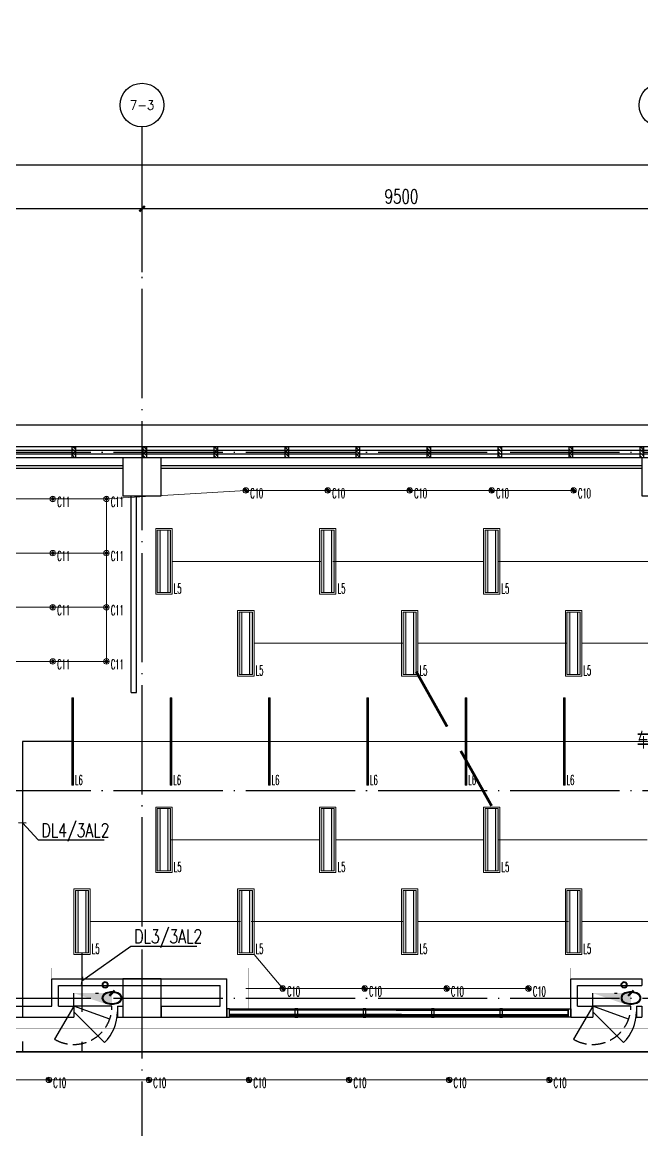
# Model space of a CAD drawing. Extents: x -621157 to 1764546, y -106808 to 741893.
# Drawn here: x 557875 to 569219, y 90920 to 111214 of the extents above; entities that cross this region are included whole.
import ezdxf
from ezdxf import colors
from ezdxf.entities.mleader import LeaderData, LeaderLine
from ezdxf.enums import TextEntityAlignment as Align
from ezdxf.math import Vec2, Vec3
from ezdxf.xclip import XClip

# ---------------------------------------------------------------- set-up
doc = ezdxf.new("R2010")
doc.units = 0
doc.header["$LTSCALE"] = 1000
doc.header["$MEASUREMENT"] = 0
doc.header["$XCLIPFRAME"] = 0
for name, pattern in [('DOT', [6.35, 0, -6.35]), ('XREF-A-101-平面图_t3$0$DASH', [0.35, 0.25, -0.1]), ('XREF-A-101-平面图_t3$0$DOTE', [2.4200000000000004, 2, -0.2, 0.02, -0.2])]:
    doc.linetypes.add(name, pattern=pattern)
for name, color, linetype in [('0-底图', 7, 'Continuous'), ('AXIS_TEXT', 7, 'Continuous'), ('WIRE-照明', 4, 'Continuous'), ('XREF-A-101-平面图_t3$0$A-COLUMN', 8, 'Continuous'), ('XREF-A-101-平面图_t3$0$A-CURTWALL', 8, 'Continuous'), ('XREF-A-101-平面图_t3$0$A-DOTE', 8, 'Continuous'), ('XREF-A-101-平面图_t3$0$A-RAIL', 8, 'Continuous'), ('XREF-A-101-平面图_t3$0$A-ROOM-CH', 8, 'Continuous'), ('XREF-A-101-平面图_t3$0$A-SEE', 8, 'Continuous'), ('XREF-A-101-平面图_t3$0$A-WINDOW', 8, 'Continuous'), ('XREF-A-101-平面图_t3$0$AXIS', 8, 'Continuous'), ('XREF-A-101-平面图_t3$0$I-WALL-GYPSUM', 8, 'Continuous'), ('XREF-A-101-平面图_t3$0$I-玻璃隔断', 8, 'Continuous'), ('XREF-A-101-平面图_t3$0$P-EQUIPMENT', 8, 'Continuous'), ('XREF-A-101-平面图_t3$0$水-尺寸', 8, 'Continuous')]:
    doc.layers.add(name, color=color, linetype=linetype)
doc.layers.add('00-dali线', color=3, linetype='Continuous', true_color=0x00ff00)
for name, color, linetype, lineweight in [('00-照明回路线', 6, 'Continuous', 0), ('CEILING-INF', 4, 'Continuous', 0), ('LIGHT-INF', 6, 'Continuous', 0)]:
    doc.layers.add(name, color=color, linetype=linetype, lineweight=lineweight)
doc.styles.add('COMPLEX', font='COMPLEX')
doc.styles.add('E-FST', font='txt.shx', dxfattribs={"width": 0.75, "height": 250, "bigfont": '@@gbcbig.shx'})
doc.styles.add('INF DIM', font='SIMPLEX.SHX', dxfattribs={"width": 0.7, "bigfont": 'hztxt.shx'})
doc.styles.get("Standard").update_dxf_attribs({"font": 'romans.shx', "bigfont": 'HZDXC.SHX'})
doc.styles.add('XREF-A-101-平面图_t3$0$-HZDXCROMANS', font='ROMANS.shx', dxfattribs={"bigfont": 'HZDXC.shx'})
doc.styles.add('XREF-A-101-平面图_t3$0$A-AXIS-LABEL', font='COMPLEX', dxfattribs={"bigfont": 'GBCBIG'})
doc.styles.add('XREF-A-101-平面图_t3$0$A-DIM_T3', font='SIMPLEX', dxfattribs={"width": 0.7058823529411765, "bigfont": 'GBCBIG'})
doc.linetypes.add('LED', pattern='A,6,-3.5,["LED",Standard,S=2.54,R=0,X=-2.54,Y=-1.27],-4.8', length=14.3)
doc.dimstyles.get("Standard").update_dxf_attribs({"dimscale": 100, "dimtxt": 3.5, "dimasz": 1, "dimexe": 2.5, "dimexo": 3, "dimgap": 1.5, "dimtad": 1, "dimdec": 0, "dimzin": 0, "dimdsep": 46, "dimtxsty": 'Standard', "dimblk": 'ARCHTICK', "dimcen": 0.09, "dimadec": 0, "dimazin": 0, "dimtfac": 1, "dimtdec": 0, "dimtix": 1, "dimtmove": 2, "dimatfit": 3, "dimfxl": 0, "dimtolj": 1, "dimtzin": 0, "dimarcsym": 0})
doc.dimstyles.new('XREF-A-101-平面图_t3$0$A-DIM-100', dxfattribs={"dimscale": 100, "dimtxt": 2.55, "dimasz": 1, "dimexe": 2.5, "dimexo": 3, "dimgap": 1, "dimtad": 1, "dimdec": 0, "dimzin": 0, "dimdsep": 46, "dimtxsty": 'XREF-A-101-平面图_t3$0$A-DIM_T3', "dimblk": 'XREF-A-101-平面图_t3$0$_ArchTick', "dimcen": 0.09, "dimclrt": 7, "dimazin": 2, "dimtfac": 1, "dimtdec": 0, "dimtix": 1, "dimtmove": 2, "dimatfit": 3, "dimfxl": 0, "dimtolj": 1, "dimtzin": 0, "dimarcsym": 0})

# ---------------------------------------------------------------- blocks, each defined once
blk = doc.blocks.new('XREF-A-101-平面图_t3$0$柱网3F')
at = {"layer": 'XREF-A-101-平面图_t3$0$A-COLUMN'}
for points in [[(18649.99999957252, -800.0000002823072), (19349.99999957252, -800.0000002823072), (19349.99999957252, -100.000000004191), (18649.99999957252, -100.000000004191)], [(28149.99999957252, -800.0000002823072), (28849.99999957252, -800.0000002823072), (28849.99999957252, -99.9999999985157), (28149.99999957252, -99.9999999985157)], [(18649.99999995437, -10350.00000055961), (19349.99999995437, -10350.00000055961), (19349.99999995437, -9650.000000559608), (18649.99999995437, -9650.000000559608)]]:
    blk.add_lwpolyline(points, close=True, dxfattribs=at)
blk = doc.blocks.new('XREF-A-101-平面图_t3$0$G$C869EB286')
at = {"layer": 'XREF-A-101-平面图_t3$0$A-WINDOW'}
h = blk.add_hatch(dxfattribs=at)
h.set_pattern_fill('ANSI31', color=256, scale=25)
h.set_pattern_definition([(45, (-143.9571647713692, -89939.9999999997), (-28.0633003783411, 28.0633003783411), [])])
h.paths.add_polyline_path([(1.4210854715202e-14, 60), (199.9999999429533, 60), (199.9999999429533, 0), (0, 0)])
blk.add_lwpolyline([(0, 60), (199.9999999429533, 60), (199.9999999429533, 0), (0, 0)], close=True, dxfattribs=at)
blk = doc.blocks.new('XREF-A-101-平面图_t3$0$ROOM')
at = {"layer": 'XREF-A-101-平面图_t3$0$A-ROOM-CH', "style": 'XREF-A-101-平面图_t3$0$-HZDXCROMANS', "width": 0.6}
for tag, p in [('中文房间名称', (0, -999.9999999999964)), ('英文房间名称', (0, -1499.999999999996))]:
    blk.add_attdef(tag, text='', height=300, dxfattribs=at).set_placement(p, align=Align.CENTER)
blk = doc.blocks.new('_ArchTick')
at = {"color": 0, "linetype": 'ByBlock', "const_width": 0.4}
blk.add_lwpolyline([(-0.5, -0.5), (0.5, 0.5)], dxfattribs=at)
blk = doc.blocks.new('*D25423')
at = {"layer": 'Defpoints', "color": 0}
blk.add_point((0, 0), dxfattribs=at)
blk.add_point((0, 0), dxfattribs=at)
blk.add_point((0, 0), dxfattribs=at)
blk.add_point((0, 0), dxfattribs=at)
at = {"layer": 'XREF-A-101-平面图_t3$0$水-尺寸', "color": 0, "linetype": 'ByBlock', "lineweight": -2}
blk.add_line((0, 300), (0, 250), dxfattribs=at)
blk.add_line((0, 300), (0, 250), dxfattribs=at)
blk.add_arc((0, 0), 0, 180, 180, dxfattribs=at)
at = {"layer": 'XREF-A-101-平面图_t3$0$水-尺寸', "color": 0, "linetype": 'ByBlock', "lineweight": -2, "xscale": 100, "yscale": 100, "zscale": 100}
for rotation in [90, 90.00000000000001]:
    blk.add_blockref('_ArchTick', (0, 0), dxfattribs=dict(at, rotation=rotation))
at = {"layer": 'XREF-A-101-平面图_t3$0$水-尺寸', "color": 0, "insert": (0, 0), "char_height": 350, "attachment_point": 5}
blk.add_mtext('\\A1;0%%d', dxfattribs=at)
blk = doc.blocks.new('XREF-A-101-平面图_t3$0$_ArchTick')
at = {"color": 0, "linetype": 'ByBlock', "const_width": 0.4}
blk.add_lwpolyline([(-0.5, -0.5), (0.5, 0.5)], dxfattribs=at)
blk = doc.blocks.new('*D25500')
at = {"layer": 'Defpoints', "color": 0}
for p in [(19000, 44459.50214275467), (19000, 43300.00000002701), (28500, 43300.00000002701)]:
    blk.add_point(p, dxfattribs=at)
at = {"layer": 'XREF-A-101-平面图_t3$0$AXIS', "color": 0, "lineweight": -2}
for p, q in [((19000, 43600.00000002701), (19000, 44709.50214275467)), ((28500, 43600.00000002701), (28500, 44709.50214275467)), ((28500, 44459.50214275467), (19000, 44459.50214275467))]:
    blk.add_line(p, q, dxfattribs=at)
at = {"layer": 'XREF-A-101-平面图_t3$0$AXIS', "color": 0, "linetype": 'ByBlock', "lineweight": -2, "xscale": 100, "yscale": 100, "zscale": 100, "rotation": 180}
blk.add_blockref('XREF-A-101-平面图_t3$0$_ArchTick', (19000, 44459.50214275467), dxfattribs=at)
at = {"layer": 'XREF-A-101-平面图_t3$0$AXIS', "color": 0, "linetype": 'ByBlock', "lineweight": -2, "xscale": 100, "yscale": 100, "zscale": 100}
blk.add_blockref('XREF-A-101-平面图_t3$0$_ArchTick', (28500, 44459.50214275467), dxfattribs=at)
at = {"layer": 'XREF-A-101-平面图_t3$0$AXIS', "color": 7, "insert": (23750, 44687.00214275467), "char_height": 255, "attachment_point": 5, "style": 'XREF-A-101-平面图_t3$0$A-DIM_T3'}
blk.add_mtext('\\A1;9500', dxfattribs=at)
blk = doc.blocks.new('*D25501')
at = {"layer": 'Defpoints', "color": 0}
for p in [(9500, 44459.50214275467), (9500, 43300.00000002701), (19000, 43300.00000002701)]:
    blk.add_point(p, dxfattribs=at)
at = {"layer": 'XREF-A-101-平面图_t3$0$AXIS', "color": 0, "lineweight": -2}
for p, q in [((9500, 43600.00000002701), (9500, 44709.50214275467)), ((19000, 43600.00000002701), (19000, 44709.50214275467)), ((19000, 44459.50214275467), (9500, 44459.50214275467))]:
    blk.add_line(p, q, dxfattribs=at)
at = {"layer": 'XREF-A-101-平面图_t3$0$AXIS', "color": 0, "linetype": 'ByBlock', "lineweight": -2, "xscale": 100, "yscale": 100, "zscale": 100, "rotation": 180}
blk.add_blockref('XREF-A-101-平面图_t3$0$_ArchTick', (9500, 44459.50214275467), dxfattribs=at)
at = {"layer": 'XREF-A-101-平面图_t3$0$AXIS', "color": 0, "linetype": 'ByBlock', "lineweight": -2, "xscale": 100, "yscale": 100, "zscale": 100}
blk.add_blockref('XREF-A-101-平面图_t3$0$_ArchTick', (19000, 44459.50214275467), dxfattribs=at)
at = {"layer": 'XREF-A-101-平面图_t3$0$AXIS', "color": 7, "insert": (14250, 44687.00214275467), "char_height": 255, "attachment_point": 5, "style": 'XREF-A-101-平面图_t3$0$A-DIM_T3'}
blk.add_mtext('\\A1;9500', dxfattribs=at)
blk = doc.blocks.new('_AXISO')
blk.add_circle((0, 0), 0.5)
at = {"layer": 'AXIS_TEXT', "style": 'COMPLEX'}
blk.add_attdef('A', text='', height=0.56, dxfattribs=at).set_placement((-0.25, -0.28), (0.25, -0.28), align=Align.FIT)
blk = doc.blocks.new('*D25505')
at = {"layer": 'Defpoints', "color": 0}
for p in [(-500.0000042365862, 45259.50214275467), (-500.0000042365864, 43300.00000002702), (66800.0000000028, 43300.00000002701)]:
    blk.add_point(p, dxfattribs=at)
at = {"layer": 'XREF-A-101-平面图_t3$0$AXIS', "color": 0, "lineweight": -2}
for p, q in [((-500.0000042365863, 43600.00000002702), (-500.0000042365861, 45509.50214275467)), ((66800.0000000028, 43600.00000002701), (66800.0000000028, 45509.50214275467)), ((66800.0000000028, 45259.50214275467), (-500.0000042365862, 45259.50214275467))]:
    blk.add_line(p, q, dxfattribs=at)
at = {"layer": 'XREF-A-101-平面图_t3$0$AXIS', "color": 0, "linetype": 'ByBlock', "lineweight": -2, "xscale": 100, "yscale": 100, "zscale": 100, "rotation": 180}
blk.add_blockref('XREF-A-101-平面图_t3$0$_ArchTick', (-500.0000042365862, 45259.50214275467), dxfattribs=at)
at = {"layer": 'XREF-A-101-平面图_t3$0$AXIS', "color": 0, "linetype": 'ByBlock', "lineweight": -2, "xscale": 100, "yscale": 100, "zscale": 100}
blk.add_blockref('XREF-A-101-平面图_t3$0$_ArchTick', (66800.0000000028, 45259.50214275467), dxfattribs=at)
at = {"layer": 'XREF-A-101-平面图_t3$0$AXIS', "color": 7, "insert": (33149.9999978831, 45487.00214275467), "char_height": 255, "attachment_point": 5, "style": 'XREF-A-101-平面图_t3$0$A-DIM_T3'}
blk.add_mtext('\\A1;67300', dxfattribs=at)
blk = doc.blocks.new('*U25331')
at = {"color": 1}
for p, q in [((1427.855886401921, 10663.05573970304), (1427.855886401921, 7514.064655179353)), ((1432.855886401921, 10663.05573970304), (1432.855886401921, 7514.064655179353)), ((1437.855886401921, 10663.05573970304), (1437.855886401921, 7514.064655179353)), ((1442.855886401921, 10663.05573970304), (1442.855886401921, 7514.064655179353)), ((1447.855886401921, 10663.05573970304), (1447.855886401921, 7514.064655179353)), ((1452.855886401921, 10663.05573970304), (1452.855886401921, 7514.064655179353)), ((1428.855879161491, 7513.055739703254), (1427.855879161491, 7514.064655171516)), ((1428.855879161491, 7513.055739703254), (1431.855886401921, 7513.055739703254)), ((1432.855886401921, 7514.055739711092), (1431.855886401921, 7513.055739703254)), ((1432.855886401921, 7514.064655179353), (1437.855886401921, 7514.064655179353)), ((1438.855879161491, 7513.055739703254), (1437.855879161491, 7514.064655171516)), ((1438.855879161491, 7513.055739703254), (1441.855886401921, 7513.055739703254)), ((1442.855886401921, 7514.055739711092), (1441.855886401921, 7513.055739703254)), ((1442.855886401921, 7514.064655179353), (1447.855879161491, 7514.064655171516)), ((1448.855879161491, 7513.055739703254), (1447.855879161491, 7514.064655171516)), ((1448.855879161491, 7513.055739703254), (1451.855886401921, 7513.055739703254)), ((1452.855886401921, 7514.055739711092), (1451.855886401921, 7513.055739703254))]:
    blk.add_line(p, q, dxfattribs=at)
blk = doc.blocks.new('*U25332')
at = {"color": 1}
for p, q in [((3016.331729692512, 1133.537859884804), (3015.331729692512, 1132.537859884804)), ((3015.331729692511, 1132.537859884804), (3015.331729692512, 1128.537859884804)), ((3016.331729692512, 1127.537859884804), (3015.331729692512, 1128.537859884804)), ((6165.327271954275, 1133.537859884804), (3016.331729692512, 1133.537859884804)), ((6165.327271954275, 1127.537859884804), (3016.331729692512, 1127.537859884804))]:
    blk.add_line(p, q, dxfattribs=at)
blk = doc.blocks.new('*U25333')
at = {"color": 1}
for p, q in [((1427.855886401921, 10663.05573970304), (1427.855886401921, 7514.064655179353)), ((1432.855886401921, 10663.05573970304), (1432.855886401921, 7514.064655179353)), ((1437.855886401921, 10663.05573970304), (1437.855886401921, 7514.064655179353)), ((1442.855886401921, 10663.05573970304), (1442.855886401921, 7514.064655179353)), ((1447.855886401921, 10663.05573970304), (1447.855886401921, 7514.064655179353)), ((1452.855886401921, 10663.05573970304), (1452.855886401921, 7514.064655179353)), ((1428.855879161491, 7513.055739703254), (1427.855879161491, 7514.064655171516)), ((1428.855879161491, 7513.055739703254), (1431.855886401921, 7513.055739703254)), ((1432.855886401921, 7514.055739711092), (1431.855886401921, 7513.055739703254)), ((1432.855886401921, 7514.064655179353), (1437.855886401921, 7514.064655179353)), ((1438.855879161491, 7513.055739703254), (1437.855879161491, 7514.064655171516)), ((1438.855879161491, 7513.055739703254), (1441.855886401921, 7513.055739703254)), ((1442.855886401921, 7514.055739711092), (1441.855886401921, 7513.055739703254)), ((1442.855886401921, 7514.064655179353), (1447.855879161491, 7514.064655171516)), ((1448.855879161491, 7513.055739703254), (1447.855879161491, 7514.064655171516)), ((1448.855879161491, 7513.055739703254), (1451.855886401921, 7513.055739703254)), ((1452.855886401921, 7514.055739711092), (1451.855886401921, 7513.055739703254))]:
    blk.add_line(p, q, dxfattribs=at)
blk = doc.blocks.new('*U25334')
at = {"color": 1}
for p, q in [((3016.331729692512, 1133.537859884804), (3015.331729692512, 1132.537859884804)), ((3015.331729692511, 1132.537859884804), (3015.331729692512, 1128.537859884804)), ((3016.331729692512, 1127.537859884804), (3015.331729692512, 1128.537859884804)), ((6165.327271954275, 1133.537859884804), (3016.331729692512, 1133.537859884804)), ((6165.327271954275, 1127.537859884804), (3016.331729692512, 1127.537859884804))]:
    blk.add_line(p, q, dxfattribs=at)
blk = doc.blocks.new('XREF-A-101-平面图_t3$0$G$C5C507F0A')
at = {"layer": 'XREF-A-101-平面图_t3$0$I-玻璃隔断'}
for points in [[(20499.99999622488, -10249.99999994773), (20499.99999622488, -10099.99999985157), (20449.99999622488, -10099.99999985157), (20449.99999622488, -10249.99999994773)], [(20499.99999622488, -10249.99999994773), (20499.99999622488, -10099.99999985157), (26699.99999622488, -10099.99999989965), (26699.99999622488, -10249.99999999581)], [(21749.99999622488, -10249.99999994773), (21749.99999622488, -10099.99999985157), (21699.99999622488, -10099.99999985157), (21699.99999622488, -10249.99999994773)], [(22999.99999622488, -10249.99999994773), (22999.99999622488, -10099.99999985157), (22949.99999622488, -10099.99999985157), (22949.99999622488, -10249.99999994773)], [(24249.99999622488, -10249.99999994773), (24249.99999622488, -10099.99999985157), (24199.99999622488, -10099.99999985157), (24199.99999622488, -10249.99999994773)], [(25499.99999622488, -10249.99999994773), (25499.99999622488, -10099.99999985157), (25449.99999622488, -10099.99999985157), (25449.99999622488, -10249.99999994773)], [(26699.99999622488, -10249.99999999581), (26699.99999622488, -10099.99999989965), (26749.99999622488, -10099.99999989965), (26749.99999622488, -10249.99999999581)]]:
    blk.add_lwpolyline(points, close=True, dxfattribs=at)
at = {"layer": 'XREF-A-101-平面图_t3$0$I-玻璃隔断', "color": 1}
blk.add_blockref('*U25332', (17484.67272427061, -11248.53785973668), dxfattribs=at)
at = {"layer": 'XREF-A-101-平面图_t3$0$I-玻璃隔断', "color": 1, "xscale": -1}
blk.add_blockref('*U25334', (29715.32726817916, -11248.53785973668), dxfattribs=at)
at = {"layer": 'XREF-A-101-平面图_t3$0$I-玻璃隔断', "color": 1, "xscale": -1, "rotation": 270}
blk.add_blockref('*U25331', (12986.94425652188, -11651.85588626171), dxfattribs=at)
at = {"layer": 'XREF-A-101-平面图_t3$0$I-玻璃隔断', "color": 1, "rotation": 90.00000000000001}
blk.add_blockref('*U25333', (34213.05573592795, -11651.85588626171), dxfattribs=at)
blk = doc.blocks.new('XREF-A-101-平面图_t3$0$DOOR2DLIB$SYSLIB$00000101')
at = {"color": 0}
blk.add_line((0.4999999999999964, 3.552713678800501e-15), (-0.2071067811864751, 0.7071067811864857), dxfattribs=at)
blk.add_arc((0.5000000000013856, -1.154631945610163e-12), 1.000000000001696, 135, 180, dxfattribs=at)
blk = doc.blocks.new('A$C8937094a')
at = {"color": 8}
for points in [[(50.00000453580287, 0), (-50.00000453580287, 0)], [(0, 50.00000453580287), (0, -50.00000453580287)]]:
    blk.add_lwpolyline(points, dxfattribs=at)
blk.add_circle((0, 0), 50.00000453580795)
blk.add_circle((0, 0), 24.47511785538934, dxfattribs=at)
at = {"style": 'INF DIM', "width": 0.5}
blk.add_text('C11', height=180, dxfattribs=at).set_placement((81.49582122088759, -143.7931661291223))
blk = doc.blocks.new('A$C73cf2add')
at = {"linetype": 'DOT'}
blk.add_wipeout([(-150, 600.000000000017), (150, 600.000000000017), (150, -600), (-150, -600)], dxfattribs=at).dxf.layer = 'LIGHT-INF'
at = {"layer": 'LIGHT-INF'}
h = blk.add_hatch(color=256, dxfattribs=at)
h.dxf.hatch_style = 1
h.paths.add_polyline_path([(-120, 570), (-70, 570), (-70, -570), (-120, -570)])
h = blk.add_hatch(color=256, dxfattribs=at)
h.dxf.hatch_style = 1
h.paths.add_polyline_path([(70, 570), (120, 570), (120, -570), (70, -570)])
for points in [[(-150, 600), (150, 600), (150, -600), (-150, -600)], [(-120, 570), (120, 570), (120, -570), (-120, -570)], [(-120, 570), (-70, 570), (-70, -570), (-120, -570)], [(70, 570), (120, 570), (120, -570), (70, -570)]]:
    blk.add_lwpolyline(points, close=True, dxfattribs=at)
at = {"layer": 'LIGHT-INF', "style": 'INF DIM', "width": 0.5}
blk.add_text('L5', height=180, dxfattribs=at).set_placement((180.7235818441477, -587.9532984993493))
blk = doc.blocks.new('A$C43fcb5d1')
at = {"linetype": 'DOT'}
blk.add_wipeout([(-15.000000000029104, 0), (14.9999999999892, 0), (14.9999999999892, -1600), (-15.000000000029104, -1600)], dxfattribs=at).dxf.layer = 'CEILING-INF'
at = {"layer": 'LIGHT-INF'}
h = blk.add_hatch(dxfattribs=at)
h.set_pattern_fill('ANSI37', color=256, scale=5)
h.set_pattern_definition([(45, (-2.91038304567337e-11, -800), (-11.22532015133644, 11.22532015133644), []), (135, (-2.91038304567337e-11, -800), (-11.22532015133644, -11.22532015133644), [])])
h.paths.add_polyline_path([(-10.0000000000291, -5), (9.999999999970896, -5), (9.999999999970896, -1595), (-10.0000000000291, -1595)])
for points in [[(-15.0000000000291, 0), (14.9999999999709, 0), (14.9999999999709, -1600), (-15.0000000000291, -1600)], [(-10.0000000000291, -5), (9.999999999970896, -5), (9.999999999970896, -1595), (-10.0000000000291, -1595)]]:
    blk.add_lwpolyline(points, close=True, dxfattribs=at)
at = {"layer": 'LIGHT-INF', "style": 'INF DIM', "width": 0.5}
blk.add_text('L6', height=180, dxfattribs=at).set_placement((42.04126697379979, -1593.67401783161))
blk = doc.blocks.new('*U24686')
h = blk.add_hatch(color=8)
h.dxf.hatch_style = 1
h.paths.add_polyline_path([(-50.00000453581015, 0), (-24.47511785539245, 0, -0.4142135623730951), (-7.275957614183426e-12, 24.47511785539245), (-7.275957614183426e-12, 50.00000453581015, 0.4142135623730951)])
h.paths.add_polyline_path([(-7.275957614183426e-12, -24.47511785539245), (-7.275957614183426e-12, -50.00000453581015, 0.4142135623730951), (50.0000045357956, 0), (24.4751178553779, 0, -0.4142135623730951)])
at = {"color": 8}
for points in [[(50.00000453581015, 0), (-50.00000453581015, 0)], [(-7.275957614183426e-12, 50.00000453581742), (-7.275957614183426e-12, -50.00000453581742)]]:
    blk.add_lwpolyline(points, dxfattribs=at)
blk.add_circle((-7.275957614183426e-12, 0), 50.00000453580795)
blk.add_circle((-7.275957614183426e-12, 0), 24.47511785538934, dxfattribs=at)
at = {"style": 'INF DIM', "width": 0.5}
blk.add_text('C10', height=180, dxfattribs=at).set_placement((81.49582122089487, -143.7931661291368))
blk = doc.blocks.new('G$CB0A4FAF5')
at = {"layer": 'LIGHT-INF', "color": 6, "linetype": 'LED', "ltscale": 0.05, "const_width": 5}
for points in [[(17350.00000848807, -10150.00000000419), (17350.00000848807, -9450.000000559608), (20950.00000853371, -9450.000000559608), (20950.00000853371, -10199.99999985655)], [(26850.00000848807, -10199.99999990268), (26850.00000848807, -9450.000000559608), (30450.00000853371, -9450.000000559608), (30450.00000853371, -10199.99999985655)]]:
    blk.add_lwpolyline(points, dxfattribs=at)
at = {"layer": 'CEILING-INF', "color": 8}
for p in [(17730.00000853374, -4500.00027062156), (19530.00000853374, -4500.00027062156), (21330.00000853374, -4500.00027062156), (23130.00000853374, -4500.00027062156), (24930.00000853374, -4500.00027062156), (26730.00000853374, -4500.00027062156)]:
    blk.add_blockref('A$C43fcb5d1', p, dxfattribs=at)
at = {"layer": 'LIGHT-INF', "color": 6}
for name, p in [('A$C8937094a', (17366.25000826659, -856.2500011494849)), ('A$C8937094a', (18348.75000815972, -856.2500011494849)), ('*U24686', (20900.00000862186, -700.0000007043418)), ('*U24686', (22400.00000862186, -700.0000007043418)), ('*U24686', (23900.00000862186, -700.0000007043418)), ('*U24686', (25400.00000862186, -700.0000007043418)), ('*U24686', (26900.00000862186, -700.0000007043418)), ('A$C73cf2add', (19400.00000819456, -1999.999999987776)), ('A$C73cf2add', (22400.00000819456, -1999.999999987776)), ('A$C73cf2add', (25400.00000819456, -1999.999999987776)), ('A$C8937094a', (17366.25000826659, -1848.750000793603)), ('A$C8937094a', (18348.75000815972, -1848.750000793603)), ('A$C8937094a', (17366.25000826659, -2841.250000437693)), ('A$C8937094a', (18348.75000815972, -2841.250000437693)), ('A$C73cf2add', (20900.00000819456, -3499.999999987776)), ('A$C73cf2add', (23900.00000819456, -3499.999999987776)), ('A$C73cf2add', (26900.00000819456, -3499.999999987776)), ('A$C8937094a', (17366.25000826659, -3833.750000081811)), ('A$C8937094a', (18348.75000815972, -3833.750000081811)), ('A$C73cf2add', (19400.00000853371, -7100)), ('A$C73cf2add', (22400.00000853371, -7100)), ('A$C73cf2add', (25400.00000853371, -7100)), ('A$C73cf2add', (17900.00000853371, -8600)), ('A$C73cf2add', (20900.00000853371, -8600)), ('A$C73cf2add', (23900.00000853371, -8600)), ('A$C73cf2add', (26900.00000853371, -8600)), ('*U24686', (21575.00000836561, -9824.999999903841)), ('*U24686', (23075.00000836561, -9824.999999903841)), ('*U24686', (24575.00000836561, -9824.999999903841)), ('*U24686', (26075.00000836561, -9824.999999903841)), ('*U24686', (17293.54839575302, -11500.0000000021)), ('*U24686', (19125.806460277, -11500.0000000021)), ('*U24686', (20958.06452480101, -11500.0000000021)), ('*U24686', (22790.32258932499, -11500.0000000021)), ('*U24686', (24622.58065384897, -11500.0000000021)), ('*U24686', (26454.83871837298, -11500.0000000021))]:
    blk.add_blockref(name, p, dxfattribs=at)
at = {"layer": 'LIGHT-INF', "color": 6, "linetype": 'LED', "ltscale": 0.05, "const_width": 5}
blk.add_lwpolyline([(5600.000008609146, -10200.00000021025), (9150.000008218922, -10200.00000021025), (9150.000008218922, -10550.00000018592), (57750.00000878051, -10550.00000018592), (57750.00000878051, -10199.99999999697), (62600.00000836985, -10199.999999997), (62600.00000853156, -4500.000232230144)], dxfattribs=at)
blk = doc.blocks.new('_Oblique')
at = {"color": 0, "linetype": 'ByBlock', "lineweight": -2}
blk.add_line((-0.5, -0.5), (0.5, 0.5), dxfattribs=at)
blk = doc.blocks.new('XREF-A-101-平面图_t3$0$单出口消火栓新')
for p, q in [((-240.0000000015134, 700), (-846.2177826506086, 1049.999999999956)), ((-479.4141003288096, 42.21516544965561), (-240.0000000015134, 700)), ((-240.0000000008149, 0), (-240.0000000015134, 700)), ((-240.0000000015134, 700), (-1.513399183750153e-09, 700))]:
    blk.add_line(p, q)
at = {"color": 0, "linetype": 'XREF-A-101-平面图_t3$0$DASH'}
blk.add_arc((-240.0000000015134, 700.0000000000018), 699.9999999999661, 150.0000000000027, 270.0000000000572, dxfattribs=at)
blk.add_solid([(-240.0000000001164, 0), (0, 0), (-1.513399183750153e-09, 700)])
at = {"layer": 'XREF-A-101-平面图_t3$0$水-尺寸', "linetype": 'ByBlock'}
dim = blk.add_angular_dim_3p(base=(0, 0), center=(0, 0), p1=(0, 0), p2=(0, 0), dimstyle='Standard', dxfattribs=at)
dim.commit()
dim.dimension.update_dxf_attribs({"geometry": '*D25423', "text_midpoint": (0, 0)})
blk = doc.blocks.new('XREF-A-101-平面图_t3$0$G$C156FCA62')
at = {"layer": 'XREF-A-101-平面图_t3$0$P-EQUIPMENT', "rotation": 90}
for p in [(18450.00000362203, 230089.9999997951), (27950.00000362203, 230089.9999992397)]:
    blk.add_blockref('XREF-A-101-平面图_t3$0$单出口消火栓新', p, dxfattribs=at)
blk = doc.blocks.new('XREF-A-101-平面图_t3$0$轴网(3)')
at = {"layer": 'XREF-A-101-平面图_t3$0$A-DOTE', "linetype": 'XREF-A-101-平面图_t3$0$DOTE'}
for p, q in [((19000, -3300.000000282307), (19000, 43300.00000002701)), ((-3300.000003941357, 40000), (69800.00000013877, 40000)), ((-3300.000003941357, 33800.0000001333), (69800.00000013877, 33800.0000001333)), ((-3300.000003941357, 30000), (69800.00000013877, 30000))]:
    blk.add_line(p, q, dxfattribs=at)
at = {"layer": 'XREF-A-101-平面图_t3$0$AXIS'}
blk.add_line((19000, 43300.00000002701), (19000, 45959.50214275467), dxfattribs=at)
ref = blk.add_blockref('_AXISO', (19000, 46359.50214275467), dxfattribs=dict(at, xscale=800, yscale=800, zscale=800))
ref.add_attrib('A', '7-3', dxfattribs={"color": 7, "height": 168.539251962428, "style": 'XREF-A-101-平面图_t3$0$A-AXIS-LABEL', "width": 0.9333333333333302}).set_placement((18775.28099738343, 46275.23251677345), (19224.71900261657, 46275.23251677345), align=Align.FIT)
ref = blk.add_blockref('_AXISO', (28500, 46359.50214275467), dxfattribs=dict(at, xscale=800, yscale=800, zscale=800))
ref.add_attrib('A', '7-4', dxfattribs={"color": 7, "height": 163.4117201303281, "style": 'XREF-A-101-平面图_t3$0$A-AXIS-LABEL', "width": 0.9354838709677412}).set_placement((28274.3361960105, 46277.7962826895), (28725.6638039895, 46277.7962826895), align=Align.FIT)
for p1, p2, distance, picture, middle in [((66800.0000000028, 43300.00000002701), (-500.0000042365864, 43300.00000002702), -1959.5021427276442, '*D25505', (33149.9999978831, 45487.00214275467)), ((19000, 43300.00000002701), (9500, 43300.00000002701), -1159.5021427276588, '*D25501', (14250, 44687.00214275467)), ((28500, 43300.00000002701), (19000, 43300.00000002701), -1159.5021427276588, '*D25500', (23750, 44687.00214275467))]:
    dim = blk.add_aligned_dim(p1=p1, p2=p2, distance=distance, dimstyle='XREF-A-101-平面图_t3$0$A-DIM-100', dxfattribs=at)
    dim.commit()
    dim.dimension.update_dxf_attribs({"geometry": picture, "text_midpoint": middle})
blk = doc.blocks.new('XREF-A-101-平面图_t3$0$G$C646F86AA')
at = {"layer": 'XREF-A-101-平面图_t3$0$P-EQUIPMENT', "rotation": 90}
for p in [(18449.99999995541, 230089.9999999973), (27949.99999995541, 230089.9999994419)]:
    blk.add_blockref('XREF-A-101-平面图_t3$0$单出口消火栓新', p, dxfattribs=at)
blk = doc.blocks.new('XREF-A-101-平面图_t3')
at = {"layer": 'XREF-A-101-平面图_t3$0$A-CURTWALL'}
for p, q in [((235900.0000000874, 240100), (204799.9999997979, 240100)), ((235900.0000000874, 240033.3333333333), (204799.9999997979, 240033.3333333333)), ((235900.0000000874, 239966.6666666667), (204799.9999997979, 239966.6666666667)), ((235900.0000000874, 239900), (204799.9999997979, 239900))]:
    blk.add_line(p, q, dxfattribs=at)
at = {"layer": 'XREF-A-101-平面图_t3$0$A-RAIL'}
for points in [[(218649.9999995725, 239749.9999998143), (209849.9999995725, 239749.9999998143)], [(218649.9999995725, 239699.9999998143), (209849.9999995725, 239699.9999998143)], [(228149.9999995725, 239749.9999998143), (219349.9999995725, 239749.9999998143)], [(228149.9999995725, 239699.9999998143), (219349.9999995725, 239699.9999998143)]]:
    blk.add_lwpolyline(points, dxfattribs=at)
at = {"layer": 'XREF-A-101-平面图_t3$0$A-SEE'}
blk.add_lwpolyline([(204800.0000031637, 240500.0000000331), (235899.9999990454, 240499.9999998249)], dxfattribs=at)
at = {"layer": 'XREF-A-101-平面图_t3$0$I-WALL-GYPSUM'}
blk.add_line((218799.9999995727, 239200.0000054299), (218899.9999995727, 239200.0000054299), dxfattribs=at)
blk.add_blockref('XREF-A-101-平面图_t3$0$G$C156FCA62', (199999.9999999991, 0))
at = {"layer": 'XREF-A-101-平面图_t3$0$A-COLUMN'}
blk.add_blockref('XREF-A-101-平面图_t3$0$柱网3F', (200000, 240000), dxfattribs=at)
at = {"layer": 'XREF-A-101-平面图_t3$0$A-DOTE'}
for p in [(200000, 300000), (200000, 200000)]:
    blk.add_blockref('XREF-A-101-平面图_t3$0$轴网(3)', p, dxfattribs=at)
at = {"layer": 'XREF-A-101-平面图_t3$0$A-ROOM-CH'}
ref = blk.add_blockref('XREF-A-101-平面图_t3$0$ROOM', (228513.408685726, 235569.1663795591), dxfattribs=at)
ref.add_attrib('中文房间名称', '车间办公', dxfattribs={"height": 300, "style": 'XREF-A-101-平面图_t3$0$-HZDXCROMANS', "width": 0.8}).set_placement((228513.408685726, 234569.1663795591), align=Align.CENTER)
at = {"layer": 'XREF-A-101-平面图_t3$0$A-WINDOW', "rotation": 270}
for p in [(217719.999997654, 240100.0000000055), (219019.999997654, 240100.0000000055), (220319.999997654, 240100.0000000055), (221619.999997654, 240100.0000000055), (222919.999997654, 240100.0000000055), (224219.999997654, 240100.0000000055), (225519.999997654, 240100.0000000055), (226819.999997654, 240100.0000000055), (228119.999997654, 240100.0000000055)]:
    blk.add_blockref('XREF-A-101-平面图_t3$0$G$C869EB286', p, dxfattribs=at)
blk.add_blockref('XREF-A-101-平面图_t3$0$G$C5C507F0A', (200100.0000037751, 239899.9999999958))
at = {"layer": 'XREF-A-101-平面图_t3$0$I-WALL-GYPSUM'}
for p, q in [((218799.9999995726, 235600.0000000276), (218799.9999995727, 239200.0000054299)), ((218899.9999995726, 235600.0000000276), (218899.9999995727, 239200.0000054299)), ((218799.9999995726, 235600.0000000276), (218899.9999995726, 235600.0000000276)), ((217349.9999999543, 230349.9999994404), (220550, 230349.9999994404)), ((217349.9999999543, 229849.9999999958), (217349.9999999543, 230349.9999994404)), ((220550, 229649.9999999958), (220550, 230349.9999994404)), ((226849.9999999543, 230350), (228149.999999954, 230350)), ((226849.9999999543, 229650.0000000227), (226849.9999999543, 230350)), ((228149.999999954, 230350), (228149.999999954, 230230)), ((217469.9999999543, 230229.9999994404), (220430, 230229.9999994404)), ((217469.9999999543, 229849.9999999958), (217469.9999999543, 230229.9999994404)), ((220430, 229849.9999999958), (220430, 230229.9999994404)), ((226969.9999999543, 230230), (228149.999999954, 230230)), ((226969.9999999543, 229849.9999999689), (226969.9999999543, 230230)), ((216349.9999999999, 229849.9999999958), (217349.9999999543, 229849.9999999958)), ((217469.9999999543, 229849.9999999958), (217749.9999999543, 229849.9999999958)), ((218549.9999999543, 229849.9999999958), (218649.9999994598, 229849.9999999958)), ((218649.9999994598, 229849.9999999958), (218649.9999994598, 229649.9999999958)), ((219349.9999999544, 229849.9999999958), (220430, 229849.9999999958)), ((219349.9999999544, 229849.9999999958), (219349.9999999544, 229649.9999999958)), ((226969.9999999543, 229849.9999999689), (227249.9999999992, 229849.9999998435)), ((228049.9999999992, 229849.9999994852), (228149.9999996173, 229849.9999994404)), ((228149.9999996173, 229849.9999994404), (228149.9999995277, 229649.9999994404)), ((216299.9999999999, 229649.9999999958), (217399.9999999543, 229649.9999999958)), ((217399.9999999543, 229649.9999999958), (217749.9999999543, 229649.9999999958)), ((218549.9999999543, 229649.9999999958), (218649.9999994598, 229649.9999999958)), ((219349.9999999544, 229649.9999999958), (220550, 229649.9999999958)), ((226849.9999999543, 229650.0000000227), (227249.9999999096, 229649.9999998435)), ((228049.9999999096, 229649.9999994852), (228149.9999995277, 229649.9999994404))]:
    blk.add_line(p, q, dxfattribs=at)
for points in [[(217749.9999999543, 229849.9999999958), (217749.9999999543, 229649.9999999958)], [(218549.9999999543, 229849.9999999958), (218549.9999999543, 229649.9999999958)], [(227249.9999999992, 229849.9999998435), (227249.9999999096, 229649.9999998435)], [(228049.9999999992, 229849.9999994852), (228049.9999999096, 229649.9999994852)]]:
    blk.add_lwpolyline(points, dxfattribs=at)
blk.add_blockref('XREF-A-101-平面图_t3$0$G$C646F86AA', (199999.9999999991, 0))
blk.add_blockref('XREF-A-101-平面图_t3$0$G$C646F86AA', (199999.9999999991, 0))
at = {"layer": 'XREF-A-101-平面图_t3$0$A-WINDOW', "xscale": -800, "yscale": -800, "zscale": -800}
for p in [(218149.9999999543, 229749.9999999958), (227649.9999999544, 229749.9999996643)]:
    blk.add_blockref('XREF-A-101-平面图_t3$0$DOOR2DLIB$SYSLIB$00000101', p, dxfattribs=at)
blk = doc.blocks.new('G$C935286FC')
at = {"layer": '00-dali线', "ltscale": 5, "const_width": 50}
for points in [[(24284.99999622488, -4927.173913443228), (23719.99999579752, -3919.999999949854)], [(25099.99999622488, -6379.999999949971), (24535.15630842943, -5373.104730713298)]]:
    blk.add_lwpolyline(points, dxfattribs=at)
at = {"layer": '00-照明回路线', "ltscale": 5}
for p, q in [((20599.99999622488, -600.0000006162154), (18048.74999585096, -756.2500011452939)), ((26599.99999622488, -600.0000006162154), (20599.99999622488, -600.0000006162154)), ((18048.74999585096, -756.2500011452939), (15101.24999617145, -756.2500011452939)), ((18048.74999585096, -1780.000000782165), (18048.74999585096, -800.0000011406373)), ((18048.74999585096, -1748.750000789412), (15101.24999617145, -1748.750000789412)), ((18048.74999585096, -3740.000000065251), (18048.74999585096, -1780.000000782165)), ((19249.99999622488, -1899.999999912427), (21979.99999579752, -1899.99999989965)), ((22194.99999579752, -1899.99999989965), (24949.99999622488, -1899.999999912427)), ((25219.99999579752, -1899.99999989965), (27979.99999579752, -1899.99999989965)), ((18048.74999585096, -2741.250000433502), (15101.24999617145, -2741.250000433502)), ((20749.99999622488, -3399.999999912427), (23479.99999579752, -3399.999999912427)), ((23749.99999579752, -3399.99999989965), (26479.99999579752, -3399.99999989965)), ((26749.99999622488, -3399.99999991231), (29504.99999579752, -3399.99999989965)), ((18048.74999585096, -3733.75000007762), (15101.24999617145, -3733.75000007762)), ((17429.99999622488, -5199.99999989965), (53429.99999622488, -5199.99999989965)), ((19219.99999622488, -6999.999999899766), (21949.99999622488, -6999.999999899766)), ((22249.99999622488, -6999.999999899766), (24949.99999622488, -6999.999999899766)), ((25219.99999622488, -6999.999999899766), (27949.99999622488, -6999.999999899766)), ((17749.99999622488, -8499.999999899766), (20504.99999622488, -8499.999999899766)), ((20694.99999622488, -8499.999999899766), (23479.99999622488, -8499.999999899766)), ((23749.99999622488, -8499.999999899766), (26504.99999622488, -8499.999999899766)), ((26749.99999622488, -8499.99999989965), (29504.99999622488, -8499.99999989965)), ((21274.99999605678, -9724.99999989965), (20749.99999622488, -9099.999999899766)), ((21274.99999605678, -9724.99999989965), (20599.99999627052, -9724.99999989965)), ((25774.99999605678, -9724.99999989965), (21274.99999605678, -9724.99999989965)), ((5999.999996300321, -11399.9999999979), (37148.38709320803, -11399.9999999979))]:
    blk.add_line(p, q, dxfattribs=at)
at = {"layer": 'WIRE-照明'}
for points in [[(17444.99999622488, -5200.000270617369), (16511.09303645324, -5200.000270617369), (16511.09303645324, -10250)], [(17599.99999622488, -9069.999999995809), (17599.99999622488, -10150)], [(16511.09303645324, -10698.64868174594), (16511.09303645324, -10887.80196349669)], [(17599.99999622488, -10700.09215732945), (17599.99999622488, -10887.80196349669)]]:
    blk.add_lwpolyline(points, dxfattribs=at)
at = {"layer": '00-dali线', "ltscale": 5}
ml = blk.add_multileader_mtext('Standard', dxfattribs=at)
ml.set_content('{\\Ftxt,whgtxt|c134;DL4/3AL2}', color=256, style='E-FST')
ml.set_leader_properties(color=256)
ml.set_arrow_properties(name='OBLIQUE')
ml.build(insert=Vec2(0, 0))
ml.multileader.update_dxf_attribs({"text_left_attachment_type": 6, "text_right_attachment_type": 7, "dogleg_length": 40, "arrow_head_size": 100})
ctx = ml.context
ctx.base_point, ctx.char_height, ctx.arrow_head_size, ctx.landing_gap_size, ctx.plane_origin = Vec3(16838.85732549918, -6999.60520547138), 250, 100, 20, Vec3(15626.90498288046, -5882.445087355372)
ctx.left_attachment, ctx.right_attachment = 6, 7
notes = []
notes.append((ctx, [(1, (1, 1, 0), (16798.85732549918, -6999.60520547138), (1, 0), 40, [(0, [(16511.09303645324, -6692.268344791795)], 0, [])])]))
ctx.mtext.insert, ctx.mtext.flow_direction = Vec3(16858.85732549918, -6699.60520547138), 5
ml = blk.add_multileader_mtext('Standard', dxfattribs=at)
ml.set_content('{\\Ftxt,whgtxt|c134;DL3/3AL2}', color=256, style='E-FST')
ml.set_leader_properties(color=256)
ml.set_arrow_properties(name='OBLIQUE')
ml.build(insert=Vec2(0, 0))
ml.multileader.update_dxf_attribs({"text_left_attachment_type": 6, "text_right_attachment_type": 7, "dogleg_length": 40, "arrow_head_size": 100})
ctx = ml.context
ctx.base_point, ctx.char_height, ctx.arrow_head_size, ctx.landing_gap_size, ctx.plane_origin = Vec3(18536.72131491092, -8947.012474157877), 250, 100, 20, Vec3(16788.3401028557, -8019.062282112369)
ctx.left_attachment, ctx.right_attachment = 6, 7
notes.append((ctx, [(1, (1, 1, 0), (18496.72131491092, -8947.012474157877), (1, 0), 40, [(0, [(17599.99999622488, -9583.099009580837)], 0, [])])]))
ctx.mtext.insert, ctx.mtext.flow_direction = Vec3(18556.72131491092, -8647.012474157877), 5
for ctx, leaders in notes:
    for number, flags, end, landing, length, lines in leaders:
        leader = LeaderData()
        leader.index, (leader.has_last_leader_line, leader.has_dogleg_vector, leader.attachment_direction) = number, flags
        leader.last_leader_point, leader.dogleg_vector, leader.dogleg_length = Vec3(end), Vec3(landing), length
        for number, points, colour, breaks in lines:
            line = LeaderLine()
            line.index, line.vertices, line.color, line.breaks = number, Vec3.list(points), colors.encode_raw_color(colour), breaks
            leader.lines.append(line)
        ctx.leaders.append(leader)

msp = doc.modelspace()

# ---------------------------------------------------------------- block references
at = {"layer": '0-底图'}
ref = msp.add_blockref('XREF-A-101-平面图_t3', (341069.2171264223, -195467.600886775), dxfattribs=at)
XClip(ref).set_block_clipping_path([(188448.37439344823, 326558.5441184833), (279528.158095957, 347442.7434896522)])
ref = msp.add_blockref('XREF-A-101-平面图_t3', (341069.2171264223, -136665.1400676101), dxfattribs=at)
XClip(ref).set_block_clipping_path([(188448.37439344823, 226470.899785926), (279528.158095957, 250755.7925836878)])

# ---------------------------------------------------------------- next in the draw order: block references
at = {"layer": 'WIRE-照明'}
msp.add_blockref('G$CB0A4FAF5', (541069.2171264223, 103334.8599323899), dxfattribs=at)

# ---------------------------------------------------------------- next in the draw order: linework, layer by layer
msp.add_lwpolyline([(545797.851369349, 97271.03402274137, 30, 30, 0), (545249.3235697517, 97271.03402274137, 30, 30, 0.414213562373095), (545199.3235697517, 97221.03402274137, 30, 30, 0), (545199.3235697517, 92397.05796888904, 30, 30, 0.414213562373095), (545249.3235697517, 92347.05796888904, 30, 30, 0), (580767.3284700342, 92347.05796888904, 30, 30, 0)], format="xyseb", dxfattribs=at)

# ---------------------------------------------------------------- next in the draw order: block references
msp.add_blockref('G$C935286FC', (541369.2171387312, 103234.8599323857), dxfattribs=at)

doc.saveas('drawing.dxf')
